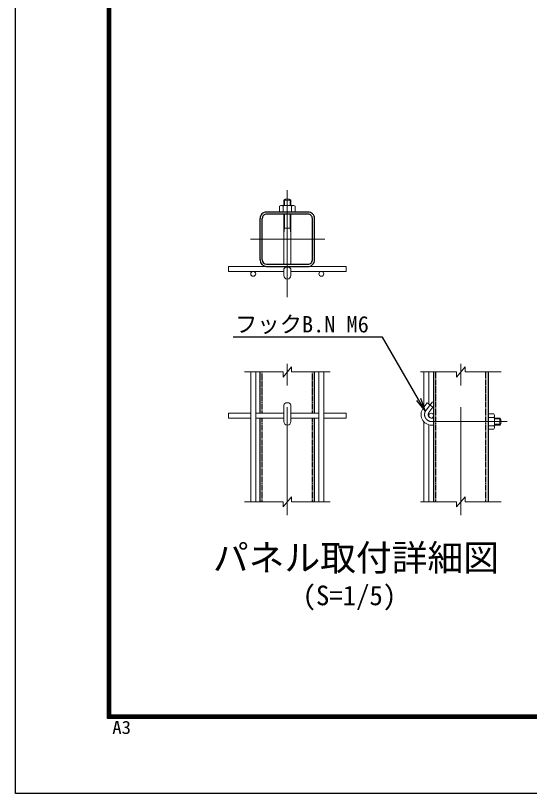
# Model space of a CAD drawing. Units: millimetres, scale not verified, with parts at other scales. Extents: x -4200 to 4200, y -2970 to 2970.
# Drawn here: x -4200 to -2691, y -2970 to -685 of the extents above; entities that cross this region are included whole.
import ezdxf
from ezdxf.enums import TextEntityAlignment as Align

# ---------------------------------------------------------------- set-up
doc = ezdxf.new("R2010")
doc.units = ezdxf.units.MM
doc.header["$LTSCALE"] = 10
doc.linetypes.add('USER1', pattern=[50.8, 31.75, -6.35, 6.35, -6.35])
doc.linetypes.add('USER2', pattern=[0.375, 0.25, -0.125])
for name, color, linetype, lineweight in [('0-0_D-TTL-TXT', 7, 'Continuous', 25), ('0-1_D-STR-DIM', 7, 'Continuous', 13), ('0-2_D-STR3', 3, 'Continuous', 13), ('0-3_D-BMK', 2, 'USER1', 13), ('0-4_D-STR1', 1, 'Continuous', 25), ('0-5_D-STR2', 7, 'Continuous', 13), ('0-8_D-STR-TXT', 7, 'Continuous', 25), ('0-C_D-TTL', 7, 'Continuous', 25)]:
    doc.layers.add(name, color=color, linetype=linetype, lineweight=lineweight)
doc.styles.add('ＭＳ ゴシック', font='')
doc.styles.get('ＭＳ ゴシック').set_extended_font_data('MS Gothic')

# ---------------------------------------------------------------- blocks, each defined once
blk = doc.blocks.new('MLeader1')
at = {"layer": '0-8_D-STR-TXT'}
blk.add_line((-3011.49, -1809.28), (-2997.26, -1847.26), dxfattribs=at)
for points in [[(-3017.26, -1812.62), (-3123.02, -1629.45), (-3553.74, -1629.45), (-3560.94, -1629.45)], [(-3023.04, -1815.95), (-2997.26, -1847.26), (-3017.26, -1812.62)]]:
    blk.add_lwpolyline(points, dxfattribs=at)

msp = doc.modelspace()

# ---------------------------------------------------------------- linework, layer by layer
at = {"layer": '0-1_D-STR-DIM'}
for p, q in [((-3414.66, -1731.76), (-3528.27, -1731.76)), ((-3414.66, -1746.76), (-3389.66, -1716.76)), ((-3414.66, -1746.76), (-3414.66, -1731.76)), ((-3389.66, -1731.76), (-3389.66, -1716.76)), ((-3276.04, -1731.76), (-3389.66, -1731.76)), ((-2905.28, -1731.76), (-3011.59, -1731.76)), ((-2905.28, -1746.76), (-2880.28, -1716.76)), ((-2905.28, -1746.76), (-2905.28, -1731.76)), ((-2880.28, -1731.76), (-2880.28, -1716.76)), ((-2773.97, -1731.76), (-2880.28, -1731.76)), ((-3414.66, -2128.25), (-3389.66, -2098.25)), ((-3389.66, -2113.25), (-3389.66, -2098.25)), ((-2905.28, -2128.25), (-2880.28, -2098.25)), ((-2880.28, -2113.25), (-2880.28, -2098.25)), ((-3414.66, -2113.25), (-3528.27, -2113.25)), ((-3414.66, -2128.25), (-3414.66, -2113.25)), ((-3276.04, -2113.25), (-3389.66, -2113.25)), ((-2905.28, -2113.25), (-3011.59, -2113.25)), ((-2905.28, -2128.25), (-2905.28, -2113.25)), ((-2773.97, -2113.25), (-2880.28, -2113.25))]:
    msp.add_line(p, q, dxfattribs=at)
at = {"layer": '0-2_D-STR3'}
for p, q in [((-3412.56, -1227.49), (-3391.76, -1227.49)), ((-3412.56, -1242.77), (-3412.56, -1227.49)), ((-3410.16, -1242.77), (-3410.16, -1225.79)), ((-3394.16, -1242.77), (-3394.16, -1225.79)), ((-3391.76, -1242.77), (-3391.76, -1227.49)), ((-3420.82, -1242.77), (-3424.72, -1245.02)), ((-3424.72, -1245.02), (-3424.72, -1262.05)), ((-3383.5, -1242.77), (-3420.82, -1242.77)), ((-3418.06, -1242.77), (-3414.16, -1245.02)), ((-3410.26, -1242.77), (-3414.16, -1245.02)), ((-3414.16, -1245.02), (-3414.16, -1262.05)), ((-3394.06, -1242.77), (-3390.16, -1245.02)), ((-3386.26, -1242.77), (-3390.16, -1245.02)), ((-3390.16, -1245.02), (-3390.16, -1262.05)), ((-3383.5, -1242.77), (-3379.6, -1245.02)), ((-3379.6, -1245.02), (-3379.6, -1262.05)), ((-3379.6, -1262.05), (-3424.72, -1262.05)), ((-3412.56, -1415.65), (-3412.56, -1268.45)), ((-3410.16, -1309.65), (-3410.16, -1268.45)), ((-3394.16, -1309.65), (-3394.16, -1268.45)), ((-3391.76, -1415.65), (-3391.76, -1268.45)), ((-3410.16, -1309.65), (-3412.56, -1324.05)), ((-3412.56, -1309.65), (-3391.76, -1309.65)), ((-3394.16, -1309.65), (-3391.76, -1324.05)), ((-3412.56, -1430.75), (-3412.56, -1448.45)), ((-3391.76, -1430.75), (-3391.76, -1448.45)), ((-3003.3, -1838.08), (-2991.39, -1822.28)), ((-2974.78, -1834.79), (-2991.39, -1822.28)), ((-3412.56, -1828.97), (-3412.56, -1877.65)), ((-3391.76, -1877.65), (-3391.76, -1828.97)), ((-2986.68, -1850.59), (-2974.78, -1834.79)), ((-2978.38, -1867.25), (-2972.78, -1867.25)), ((-2812.78, -1855.09), (-2812.78, -1902.61)), ((-2795.75, -1855.09), (-2812.78, -1855.09)), ((-2795.75, -1865.65), (-2812.78, -1865.65)), ((-2793.5, -1861.75), (-2795.75, -1865.65)), ((-2793.5, -1869.55), (-2795.75, -1865.65)), ((-2794.83, -1867.25), (-2778.22, -1867.25)), ((-2793.5, -1869.65), (-2776.52, -1869.65)), ((-2778.22, -1867.25), (-2778.22, -1888.05)), ((-2978.38, -1888.05), (-2972.78, -1888.05)), ((-2795.75, -1889.65), (-2812.78, -1889.65)), ((-2793.5, -1885.75), (-2795.75, -1889.65)), ((-2793.5, -1893.55), (-2795.75, -1889.65)), ((-2793.5, -1896.31), (-2795.75, -1900.21)), ((-2793.5, -1885.65), (-2776.52, -1885.65)), ((-2793.5, -1888.05), (-2778.22, -1888.05)), ((-2795.75, -1900.21), (-2812.78, -1900.21))]:
    msp.add_line(p, q, dxfattribs=at)
msp.add_lwpolyline([(-2793.5, -1896.31), (-2793.5, -1858.99), (-2795.75, -1855.09)], dxfattribs=at)
for centre, radius, start, end in [((-3402.16, -1239.65), 16, 49.4584, 130.5416), ((-3402.16, -1448.45), 10.4, 180, 0), ((-2978.38, -1856.85), 31.2, 143, 270), ((-2978.38, -1856.85), 10.4, 143, 270), ((-2790.38, -1877.65), 16, 319.4584, 40.5416), ((-3402.16, -1877.65), 10.4, 180, 0)]:
    msp.add_arc(centre, radius, start, end, dxfattribs=at)
for centre, major_axis, start_param, end_param in [((-3402.16, -1430.81), (10.4, 0), 0, 3.1415927), ((-3402.16, -1829.04), (-10.4, 0), 3.1415927, 6.2831853)]:
    msp.add_ellipse(centre, major_axis=major_axis, ratio=0.649974, start_param=start_param, end_param=end_param, dxfattribs=at)
at = {"layer": '0-3_D-BMK'}
for p, q in [((-3402.16, -1511.75), (-3402.16, -1198.23)), ((-3510.4, -1342.05), (-3291.56, -1342.05)), ((-3402.16, -2152.84), (-3402.16, -1687.26)), ((-2892.78, -2152.84), (-2892.78, -1687.26)), ((-2994.99, -1844.33), (-2976.05, -1819.2)), ((-2978.38, -1877.65), (-2756.65, -1877.65))]:
    msp.add_line(p, q, dxfattribs=at)
msp.add_arc((-2978.38, -1856.85), 20.8, 143, 270, dxfattribs=at)
at = {"layer": '0-4_D-STR1'}
for p, q in [((-3341.36, -1262.05), (-3462.96, -1262.05)), ((-3341.36, -1268.45), (-3462.96, -1268.45)), ((-3482.16, -1402.85), (-3482.16, -1281.25)), ((-3475.76, -1402.85), (-3475.76, -1281.25)), ((-3328.56, -1402.85), (-3328.56, -1281.25)), ((-3322.16, -1402.85), (-3322.16, -1281.25)), ((-3462.96, -1415.65), (-3341.36, -1415.65)), ((-3462.96, -1422.05), (-3341.36, -1422.05)), ((-3482.16, -1852.85), (-3482.16, -1731.76)), ((-3322.16, -1852.85), (-3322.16, -1731.76)), ((-2972.78, -1731.76), (-2972.78, -2113.25)), ((-2812.78, -1731.76), (-2812.78, -2113.25)), ((-3482.16, -2113.25), (-3482.16, -1867.25)), ((-3322.16, -2113.25), (-3322.16, -1867.25))]:
    msp.add_line(p, q, dxfattribs=at)
at = {"layer": '0-4_D-STR1', "linetype": 'USER2'}
for p, q in [((-3475.76, -1852.85), (-3475.76, -1731.76)), ((-3328.56, -1852.85), (-3328.56, -1731.76)), ((-2966.38, -2113.25), (-2966.38, -1731.76)), ((-2819.18, -2113.25), (-2819.18, -1731.76)), ((-3475.76, -2113.25), (-3475.76, -1867.25)), ((-3328.56, -2113.25), (-3328.56, -1867.25))]:
    msp.add_line(p, q, dxfattribs=at)
at = {"layer": '0-4_D-STR1'}
for centre, radius, start, end in [((-3462.96, -1281.25), 19.2, 90, 180.00001), ((-3462.96, -1281.25), 12.8, 90, 180.00001), ((-3341.36, -1281.25), 19.2, 0.00001, 90.00002), ((-3341.36, -1281.25), 12.8, 0.00001, 90.00002), ((-3462.96, -1402.85), 19.2, 180.00001, 270), ((-3462.96, -1402.85), 12.8, 180.00001, 270), ((-3341.36, -1402.85), 19.2, 270, 0.00001), ((-3341.36, -1402.85), 12.8, 270, 0.00001)]:
    msp.add_arc(centre, radius, start, end, dxfattribs=at)
at = {"layer": '0-5_D-STR2'}
for p, q in [((-3574.92, -1422.05), (-3414.16, -1422.05)), ((-3574.92, -1436.45), (-3412.56, -1436.45)), ((-3229.4, -1436.45), (-3391.76, -1436.45)), ((-3229.38, -1422.05), (-3390.16, -1422.05)), ((-3509.36, -1731.76), (-3509.36, -2113.25)), ((-3494.96, -1731.76), (-3494.96, -2113.25)), ((-3309.36, -1731.76), (-3309.36, -2113.25)), ((-3294.96, -1731.76), (-3294.96, -2113.25)), ((-3001.58, -1835.8), (-3001.58, -1731.76)), ((-2987.18, -1825.45), (-2987.18, -1731.76)), ((-3509.36, -1852.85), (-3574.92, -1852.85)), ((-3509.36, -1867.25), (-3574.92, -1867.25)), ((-3412.56, -1852.85), (-3494.96, -1852.85)), ((-3412.56, -1867.25), (-3494.96, -1867.25)), ((-3391.76, -1852.85), (-3309.36, -1852.85)), ((-3391.76, -1867.25), (-3309.36, -1867.25)), ((-3294.96, -1852.85), (-3229.4, -1852.85)), ((-3294.96, -1867.25), (-3229.4, -1867.25)), ((-3001.58, -2113.25), (-3001.58, -1877.71)), ((-2987.18, -2113.25), (-2987.18, -1886.78))]:
    msp.add_line(p, q, dxfattribs=at)
for centre in [(-3502.16, -1443.65), (-3302.16, -1443.65), (-2979.98, -1860.05)]:
    msp.add_circle(centre, 7.2, dxfattribs=at)
for centre, major_axis, start_param, end_param in [((-3574.92, -1425.65), (0, -3.6), 3.1414937, 6.283185), ((-3229.4, -1432.85), (0, 3.6), 3.1414937, 6.283185), ((-3574.92, -1856.45), (0, -3.6), 3.1414937, 6.283185), ((-3229.4, -1856.45), (0, -3.6), 0.0000003, 3.1416916)]:
    msp.add_ellipse(centre, major_axis=major_axis, ratio=0.114898, start_param=start_param, end_param=end_param, dxfattribs=at)
for centre, major_axis in [((-3574.92, -1432.85), (0, -3.6)), ((-3229.4, -1425.65), (0, 3.6)), ((-3574.92, -1863.65), (0, -3.6)), ((-3229.4, -1863.65), (0, 3.6))]:
    msp.add_ellipse(centre, major_axis=major_axis, ratio=0.114898, dxfattribs=at)
at = {"layer": '0-C_D-TTL', "color": 2}
msp.add_lwpolyline([(-4200, 2970), (4200, 2970), (4200, -2970), (-4200, -2970)], close=True, dxfattribs=at)
at = {"layer": '0-C_D-TTL'}
for points in [[(-3930, 2750), (3930, 2750), (3930, -2750), (-3930, -2750)], [(-3927.5, 2747.5), (3927.5, 2747.5), (3927.5, -2747.5), (-3927.5, -2747.5)], [(-3925, 2745), (3925, 2745), (3925, -2745), (-3925, -2745)], [(-3922.5, 2742.5), (3922.5, 2742.5), (3922.5, -2742.5), (-3922.5, -2742.5)], [(-3920, 2740), (3920, 2740), (3920, -2740), (-3920, -2740)]]:
    msp.add_lwpolyline(points, close=True, dxfattribs=at)

# ---------------------------------------------------------------- block references
at = {"layer": '0-8_D-STR-TXT'}
msp.add_blockref('MLeader1', (0, 0), dxfattribs=at)

# ---------------------------------------------------------------- texts
at = {"layer": '0-0_D-TTL-TXT', "style": 'ＭＳ ゴシック'}
for s, height, p in [('パネル取付詳細図', 76.98, (-3620.72, -2339.03)), ('(S=1/5)', 57.7, (-3357.27, -2434.47))]:
    msp.add_text(s, height=height, dxfattribs=at).set_placement(p, align=Align.BOTTOM_LEFT)
at = {"layer": '0-8_D-STR-TXT', "style": 'ＭＳ ゴシック'}
msp.add_text('フックB.N M6', height=48.09, dxfattribs=at).set_placement((-3555.9, -1630.17), align=Align.BOTTOM_LEFT)
at = {"layer": '0-C_D-TTL', "style": 'ＭＳ ゴシック', "width": 1.05}
msp.add_text('A3', height=38.49, dxfattribs=at).set_placement((-3916.09, -2806.81), align=Align.BOTTOM_LEFT)

doc.saveas('drawing.dxf')
